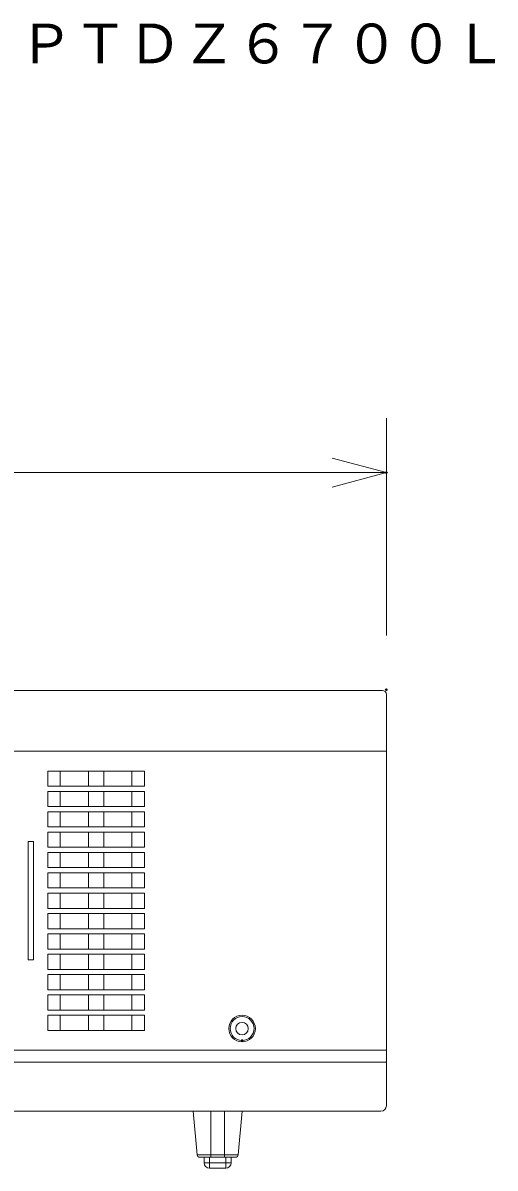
# Model space of a CAD drawing. Units: millimetres, scale not verified. Extents: x -62 to 63, y -56 to 57.
# Drawn here: x 41.86 to 59.26, y 6.24 to 48.44 of the extents above; entities that cross this region are included whole.
import ezdxf
from ezdxf.enums import TextEntityAlignment as Align

# ---------------------------------------------------------------- set-up
doc = ezdxf.new("R2010")
doc.units = ezdxf.units.MM
doc.header["$LTSCALE"] = 0.125
doc.header["$PDMODE"] = 32
doc.header["$PDSIZE"] = 0.0625
for name, color, linetype, lineweight in [('0-0_0', 7, 'Continuous', 18), ('0-4_GAIKEI', 1, 'Continuous', 18), ('0-5_SUNPO', 7, 'Continuous', 18)]:
    doc.layers.add(name, color=color, linetype=linetype, lineweight=lineweight)
doc.layers.add('0-1_DEFPOINTS', color=7, linetype='Continuous')
doc.layers.add('0-6_TOUROKU', color=7, linetype='Continuous')
doc.styles.add('ＭＳ ゴシック', font='')
doc.styles.get('ＭＳ ゴシック').set_extended_font_data('MS Gothic')

# ---------------------------------------------------------------- blocks, each defined once
blk = doc.blocks.new('_OPEN30')
at = {"layer": '0-0_0'}
blk.add_line((0, 0), (-1, 0), dxfattribs=at)
blk.add_lwpolyline([(-1, 0.26795), (0, 0), (-1, -0.26795)], dxfattribs=at)
blk = doc.blocks.new('D4')
at = {"layer": '0-1_DEFPOINTS'}
for p in [(53.8601, 29.0854), (10.644, 21.0854), (53.8601, 21.0854)]:
    blk.add_point(p, dxfattribs=at)
at = {"layer": '0-5_SUNPO'}
for p, q in [((10.644, 23.0854), (10.644, 31.0854)), ((53.8601, 23.0854), (53.8601, 31.0854)), ((12.644, 29.0854), (51.8601, 29.0854))]:
    blk.add_line(p, q, dxfattribs=at)
at = {"layer": '0-5_SUNPO', "xscale": 2, "yscale": 2, "rotation": 180}
blk.add_blockref('_OPEN30', (10.644, 29.0854), dxfattribs=at)
at = {"layer": '0-5_SUNPO', "xscale": 2, "yscale": 2}
blk.add_blockref('_OPEN30', (53.8601, 29.0854), dxfattribs=at)
at = {"layer": '0-5_SUNPO', "style": 'ＭＳ ゴシック'}
blk.add_text('432', height=1.833, dxfattribs=at).set_placement((30.3771, 29.5854), align=Align.BOTTOM_LEFT)

msp = doc.modelspace()

# ---------------------------------------------------------------- linework, layer by layer
at = {"layer": '0-4_GAIKEI', "color": 7}
for p, q in [((13.1394, 23.8447), (55.1055, 23.8447)), ((13.2751, 8.3447), (55.0555, 8.3447)), ((48.2814, 6.7359), (48.1407, 8.3447)), ((49.7974, 6.736), (49.9382, 8.3447)), ((48.5394, 6.4447), (48.5394, 6.6447)), ((49.5394, 6.6447), (49.5394, 6.4447)), ((49.3394, 6.2447), (48.7394, 6.2447))]:
    msp.add_line(p, q, dxfattribs=at)
at = {"layer": '0-4_GAIKEI'}
for p, q in [((13.1394, 21.6047), (55.2555, 21.6047)), ((42.7763, 20.3144), (42.7763, 20.8743)), ((42.7764, 20.8743), (46.3476, 20.8743)), ((43.2428, 20.8728), (43.2428, 20.3128)), ((44.278, 20.3144), (44.278, 20.8743)), ((44.846, 20.8743), (44.846, 20.3144)), ((45.8812, 20.8728), (45.8812, 20.3128)), ((46.3477, 20.8743), (46.3477, 20.3144)), ((46.3476, 20.3144), (42.7764, 20.3144)), ((42.7763, 19.5644), (42.7763, 20.1243)), ((42.7764, 20.1243), (46.3476, 20.1243)), ((43.2428, 20.1228), (43.2428, 19.5628)), ((44.278, 19.5644), (44.278, 20.1243)), ((44.846, 20.1243), (44.846, 19.5644)), ((45.8812, 20.1228), (45.8812, 19.5628)), ((46.3477, 20.1243), (46.3477, 19.5644)), ((46.3476, 19.5644), (42.7764, 19.5644)), ((42.7763, 18.8144), (42.7763, 19.3743)), ((42.7764, 19.3743), (46.3476, 19.3743)), ((43.2428, 19.3728), (43.2428, 18.8128)), ((44.278, 18.8144), (44.278, 19.3743)), ((44.846, 19.3743), (44.846, 18.8144)), ((45.8812, 19.3728), (45.8812, 18.8128)), ((46.3477, 19.3743), (46.3477, 18.8144)), ((42.7763, 18.0644), (42.7763, 18.6243)), ((46.3476, 18.8144), (42.7764, 18.8144)), ((42.7764, 18.6243), (46.3476, 18.6243)), ((43.2428, 18.6228), (43.2428, 18.0628)), ((44.278, 18.0644), (44.278, 18.6243)), ((44.846, 18.6243), (44.846, 18.0644)), ((45.8812, 18.6228), (45.8812, 18.0628)), ((46.3477, 18.6243), (46.3477, 18.0644)), ((42.0569, 13.9145), (42.0569, 18.2749)), ((42.0569, 18.2749), (42.2491, 18.2749)), ((42.2491, 18.2749), (42.2491, 13.9145)), ((42.7763, 17.3144), (42.7763, 17.8743)), ((46.3476, 18.0644), (42.7764, 18.0644)), ((42.7764, 17.8743), (46.3476, 17.8743)), ((43.2428, 17.8728), (43.2428, 17.3128)), ((44.278, 17.3144), (44.278, 17.8743)), ((44.846, 17.8743), (44.846, 17.3144)), ((45.8812, 17.8728), (45.8812, 17.3128)), ((46.3477, 17.8743), (46.3477, 17.3144)), ((46.3476, 17.3144), (42.7764, 17.3144)), ((42.7763, 16.5644), (42.7763, 17.1243)), ((42.7764, 17.1243), (46.3476, 17.1243)), ((43.2428, 17.1228), (43.2428, 16.5628)), ((44.278, 16.5644), (44.278, 17.1243)), ((44.846, 17.1243), (44.846, 16.5644)), ((45.8812, 17.1228), (45.8812, 16.5628)), ((46.3477, 17.1243), (46.3477, 16.5644)), ((46.3476, 16.5644), (42.7764, 16.5644)), ((42.7763, 15.8144), (42.7763, 16.3743)), ((42.7764, 16.3743), (46.3476, 16.3743)), ((43.2428, 16.3728), (43.2428, 15.8128)), ((44.278, 15.8144), (44.278, 16.3743)), ((44.846, 16.3743), (44.846, 15.8144)), ((45.8812, 16.3728), (45.8812, 15.8128)), ((46.3477, 16.3743), (46.3477, 15.8144)), ((42.7763, 15.0644), (42.7763, 15.6243)), ((46.3476, 15.8144), (42.7764, 15.8144)), ((42.7764, 15.6243), (46.3477, 15.6243)), ((43.2428, 15.6228), (43.2428, 15.0628)), ((44.278, 15.0644), (44.278, 15.6243)), ((44.846, 15.6243), (44.846, 15.0644)), ((45.8812, 15.6228), (45.8812, 15.0628)), ((46.3477, 15.6243), (46.3477, 15.0644)), ((42.7763, 14.3144), (42.7763, 14.8743)), ((46.3477, 15.0644), (42.7764, 15.0644)), ((42.7764, 14.8743), (46.3477, 14.8743)), ((43.2428, 14.8728), (43.2428, 14.3128)), ((44.278, 14.3144), (44.278, 14.8743)), ((44.846, 14.8743), (44.846, 14.3144)), ((45.8812, 14.8728), (45.8812, 14.3128)), ((46.3477, 14.8743), (46.3477, 14.3144)), ((42.7763, 13.5644), (42.7763, 14.1243)), ((46.3477, 14.3144), (42.7764, 14.3144)), ((42.7764, 14.1243), (46.3477, 14.1243)), ((43.2428, 14.1228), (43.2428, 13.5628)), ((44.278, 13.5644), (44.278, 14.1243)), ((44.846, 14.1243), (44.846, 13.5644)), ((45.8812, 14.1228), (45.8812, 13.5628)), ((46.3477, 14.1243), (46.3477, 13.5644)), ((42.0569, 13.9145), (42.2491, 13.9145)), ((46.3477, 13.5644), (42.7764, 13.5644)), ((42.7763, 12.8144), (42.7763, 13.3743)), ((42.7764, 13.3743), (46.3477, 13.3743)), ((43.2428, 13.3728), (43.2428, 12.8128)), ((44.278, 12.8144), (44.278, 13.3743)), ((44.846, 13.3743), (44.846, 12.8144)), ((45.8812, 13.3728), (45.8812, 12.8128)), ((43.2428, 12.6228), (43.2428, 12.0628)), ((44.278, 12.0644), (44.278, 12.6243)), ((44.846, 12.6243), (44.846, 12.0644)), ((45.8812, 12.6228), (45.8812, 12.0628)), ((43.2428, 11.8728), (43.2428, 11.3128)), ((44.278, 11.3144), (44.278, 11.8743)), ((44.846, 11.8743), (44.846, 11.3144)), ((45.8812, 11.8728), (45.8812, 11.3128)), ((13.1394, 10.5847), (55.2555, 10.5847)), ((13.2551, 10.1447), (55.2555, 10.1447)), ((49.2894, 6.736), (49.2894, 8.3447)), ((48.5394, 6.4447), (48.7394, 6.4447)), ((48.7394, 6.4447), (48.7394, 6.2447)), ((49.3394, 6.4447), (49.5394, 6.4447)), ((49.3394, 6.2447), (49.3394, 6.4447))]:
    msp.add_line(p, q, dxfattribs=at)
at = {"layer": '0-4_GAIKEI', "color": 7}
for points in [[(55.2555, 23.6947), (55.2555, 21.6047), (55.2555, 8.5447)], [(49.6978, 6.6447), (49.2894, 6.6447), (48.7894, 6.6447), (48.3811, 6.6447)]]:
    msp.add_lwpolyline(points, dxfattribs=at)
at = {"layer": '0-4_GAIKEI'}
for points in [[(46.3477, 13.3743), (46.3477, 12.8144), (42.7763, 12.8144)], [(48.2814, 6.736), (48.7894, 6.736), (48.7894, 8.3447)], [(48.7394, 6.6447), (48.7394, 6.4447), (49.3394, 6.4447), (49.3394, 6.6447)], [(48.7894, 6.6447), (48.7894, 6.736), (49.2894, 6.736)], [(49.2894, 6.6447), (49.2894, 6.736), (49.7974, 6.736)]]:
    msp.add_lwpolyline(points, dxfattribs=at)
for points in [[(42.7763, 12.0644), (42.7763, 12.6243), (46.3477, 12.6243), (46.3477, 12.0644)], [(42.7763, 11.3144), (42.7763, 11.8743), (46.3477, 11.8743), (46.3477, 11.3144)]]:
    msp.add_lwpolyline(points, close=True, dxfattribs=at)
for radius in [0.4905, 0.4406, 0.23]:
    msp.add_circle((49.9394, 11.3847), radius, dxfattribs=at)
at = {"layer": '0-4_GAIKEI', "color": 7}
for centre, radius, start, end in [((55.1055, 23.6947), 0.15, 359.99998, 89.99996), ((55.0555, 8.5447), 0.2, 270, 359.99998), ((48.3811, 6.7447), 0.1, 184.99997, 269.99998), ((48.7394, 6.4447), 0.2, 180, 269.99998), ((49.3394, 6.4447), 0.2, 270, 359.99998), ((49.6978, 6.7447), 0.1, 270, 354.99996)]:
    msp.add_arc(centre, radius, start, end, dxfattribs=at)
at = {"layer": '0-4_GAIKEI'}
msp.add_point((49.9394, 10.9441), dxfattribs=at)

# ---------------------------------------------------------------- block references
at = {"layer": '0-5_SUNPO'}
msp.add_blockref('D4', (1.3954, 2.7831), dxfattribs=at)

# ---------------------------------------------------------------- texts
at = {"layer": '0-6_TOUROKU', "style": 'ＭＳ ゴシック'}
msp.add_text('ＰＴＤＺ６７００Ｌ', height=1.466, dxfattribs=at).set_placement((41.7183, 46.5043), align=Align.BOTTOM_LEFT)

doc.saveas('drawing.dxf')
